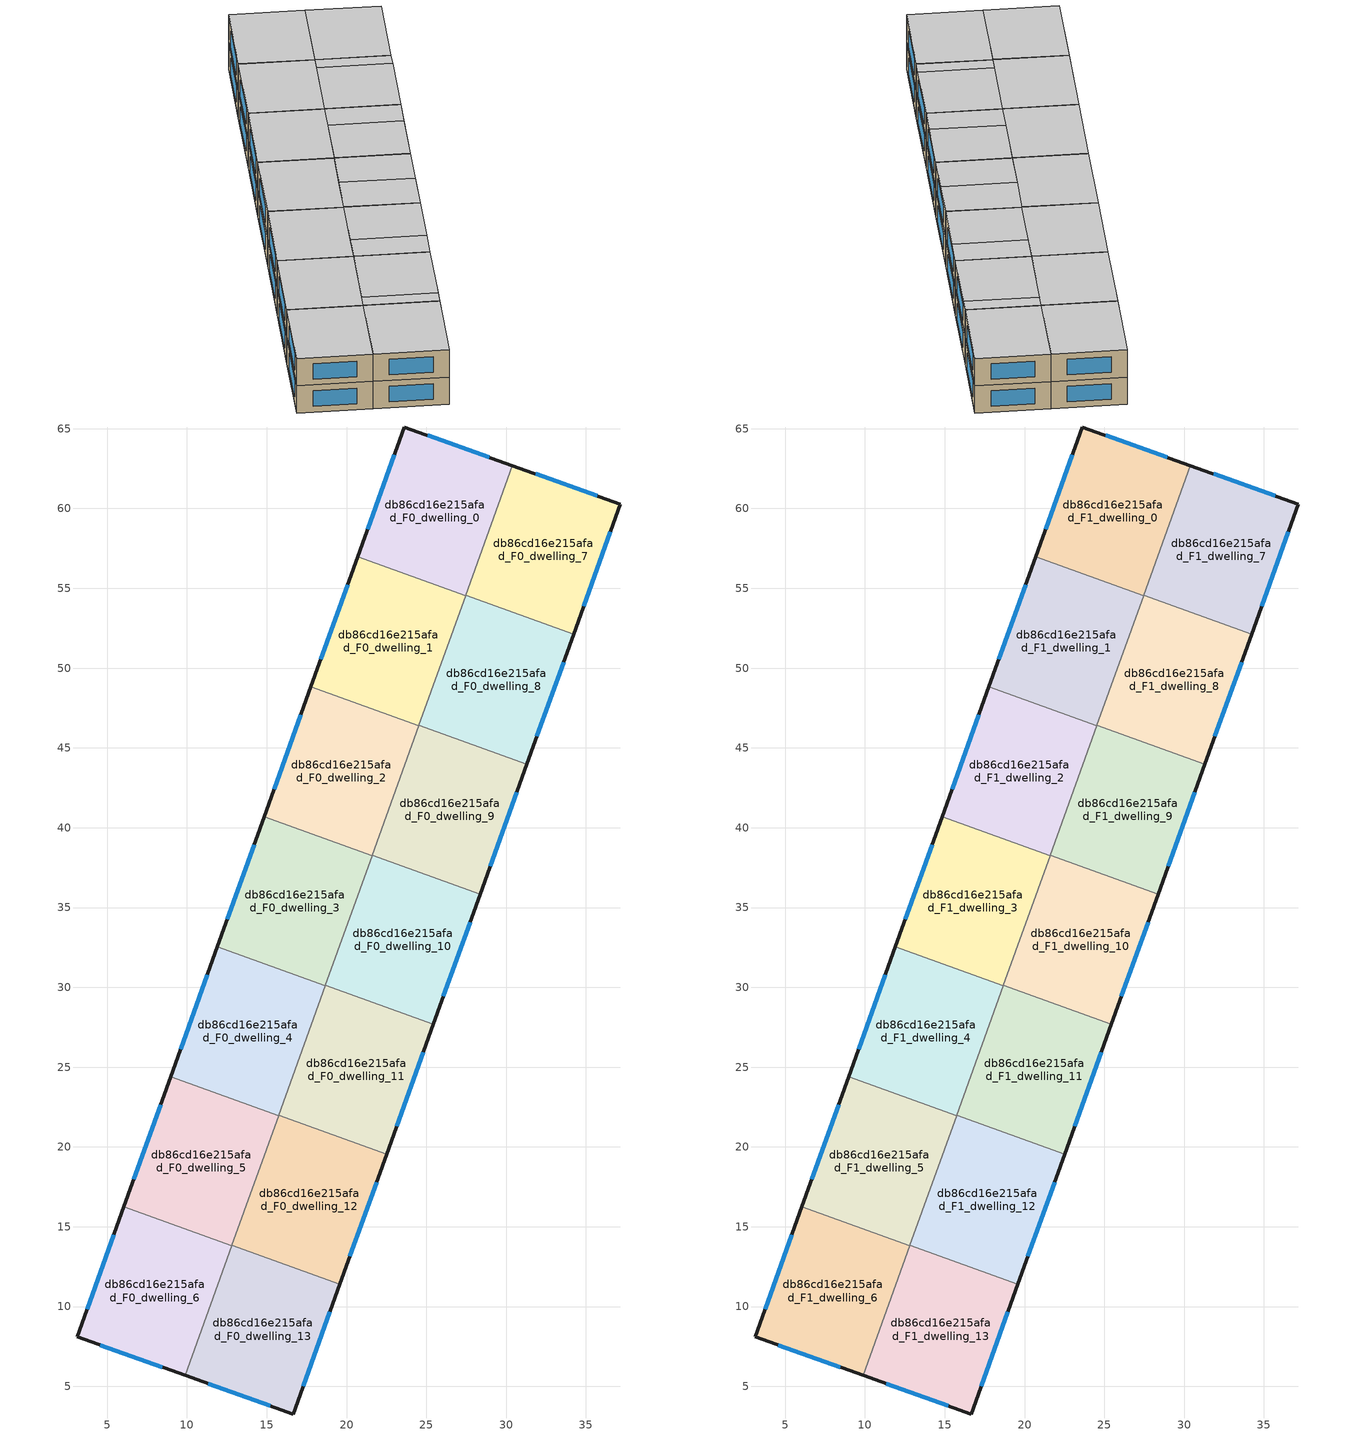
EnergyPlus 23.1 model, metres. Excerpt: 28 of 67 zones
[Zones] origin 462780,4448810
db86cd16e215afad_F0_dwelling_0
 floor ground (EU_floor_Construction): 30.39,62.69 27.46,54.53 20.7,56.96 23.62,65.11 z0
 wall outside (EU_wall_Construction): 30.39,62.69 23.62,65.11 20.7,56.96 z0:3
 wall to db86cd16e215afad_F0_dwelling_1 (EU_wall_Construction): 20.7,56.96 27.46,54.53 z0:3
 wall to db86cd16e215afad_F0_dwelling_7 (EU_wall_Construction): 27.47,54.56 30.39,62.69 z0:3
 wall to db86cd16e215afad_F0_dwelling_8 (EU_wall_Construction): 27.46,54.53 27.47,54.56 z0:3
 window (EU_Window_Construction): 28.94,63.21 25.07,64.59 / 23,63.36 21.32,58.71 z0.64:2.36
db86cd16e215afad_F0_dwelling_1
 floor ground (EU_floor_Construction): 27.46,54.53 24.53,46.39 17.77,48.82 20.7,56.96 z0
 wall outside (EU_wall_Construction): 20.7,56.96 17.77,48.82 z0:3
 wall to db86cd16e215afad_F0_dwelling_2 (EU_wall_Construction): 17.77,48.82 24.53,46.39 z0:3
 wall to db86cd16e215afad_F0_dwelling_8 (EU_wall_Construction): 24.54,46.41 27.46,54.53 z0:3
 wall to db86cd16e215afad_F0_dwelling_9 (EU_wall_Construction): 24.53,46.39 24.54,46.41 z0:3
 window (EU_Window_Construction): 20.07,55.22 18.39,50.56 z0.64:2.36
db86cd16e215afad_F0_dwelling_10
 floor ground (EU_floor_Construction): 28.37,35.84 25.45,27.69 18.68,30.12 21.61,38.27 z0
 wall outside (EU_wall_Construction): 25.45,27.69 28.37,35.84 z0:3
 wall to db86cd16e215afad_F0_dwelling_9 (EU_wall_Construction): 28.37,35.84 21.61,38.27 z0:3
 wall to db86cd16e215afad_F0_dwelling_11 (EU_wall_Construction): 18.68,30.12 25.45,27.69 z0:3
 wall to db86cd16e215afad_F0_dwelling_3 (EU_wall_Construction): 21.6,38.24 18.68,30.12 z0:3
 wall to db86cd16e215afad_F0_dwelling_2 (EU_wall_Construction): 21.61,38.27 21.6,38.24 z0:3
 window (EU_Window_Construction): 26.07,29.44 27.75,34.09 z0.64:2.36
db86cd16e215afad_F0_dwelling_11
 floor ground (EU_floor_Construction): 25.45,27.69 22.52,19.55 15.75,21.98 18.68,30.12 z0
 wall outside (EU_wall_Construction): 22.52,19.55 25.45,27.69 z0:3
 wall to db86cd16e215afad_F0_dwelling_12 (EU_wall_Construction): 15.75,21.98 22.52,19.55 z0:3
 wall to db86cd16e215afad_F0_dwelling_4 (EU_wall_Construction): 18.67,30.1 15.75,21.98 z0:3
 wall to db86cd16e215afad_F0_dwelling_3 (EU_wall_Construction): 18.68,30.12 18.67,30.1 z0:3
 window (EU_Window_Construction): 23.14,21.29 24.82,25.95 z0.64:2.36
db86cd16e215afad_F0_dwelling_12
 floor ground (EU_floor_Construction): 22.52,19.55 19.59,11.41 12.83,13.84 15.75,21.98 z0
 wall outside (EU_wall_Construction): 19.59,11.41 22.52,19.55 z0:3
 wall to db86cd16e215afad_F0_dwelling_13 (EU_wall_Construction): 12.83,13.84 19.59,11.41 z0:3
 wall to db86cd16e215afad_F0_dwelling_5 (EU_wall_Construction): 15.74,21.96 12.83,13.84 z0:3
 wall to db86cd16e215afad_F0_dwelling_4 (EU_wall_Construction): 15.75,21.98 15.74,21.96 z0:3
 window (EU_Window_Construction): 20.22,13.15 21.89,17.8 z0.64:2.36
db86cd16e215afad_F0_dwelling_13
 floor ground (EU_floor_Construction): 19.59,11.41 16.66,3.27 9.89,5.68 12.83,13.84 z0
 wall outside (EU_wall_Construction): 9.89,5.68 16.66,3.27 19.59,11.41 z0:3
 wall to db86cd16e215afad_F0_dwelling_6 (EU_wall_Construction): 12.82,13.81 9.89,5.68 z0:3
 wall to db86cd16e215afad_F0_dwelling_5 (EU_wall_Construction): 12.83,13.84 12.82,13.81 z0:3
 window (EU_Window_Construction): 17.29,5.01 18.96,9.66 / 11.34,5.17 15.21,3.79 z0.64:2.36
db86cd16e215afad_F0_dwelling_2
 floor ground (EU_floor_Construction): 24.53,46.39 21.6,38.24 14.84,40.67 17.77,48.82 z0
 wall outside (EU_wall_Construction): 17.77,48.82 14.84,40.67 z0:3
 wall to db86cd16e215afad_F0_dwelling_3 (EU_wall_Construction): 14.84,40.67 21.6,38.24 z0:3
 wall to db86cd16e215afad_F0_dwelling_9 (EU_wall_Construction): 21.61,38.27 24.53,46.39 z0:3
 window (EU_Window_Construction): 17.14,47.07 15.46,42.42 z0.64:2.36
db86cd16e215afad_F0_dwelling_3
 floor ground (EU_floor_Construction): 21.6,38.24 18.67,30.1 11.91,32.53 14.84,40.67 z0
 wall outside (EU_wall_Construction): 14.84,40.67 11.91,32.53 z0:3
 wall to db86cd16e215afad_F0_dwelling_4 (EU_wall_Construction): 11.91,32.53 18.67,30.1 z0:3
 window (EU_Window_Construction): 14.21,38.93 12.53,34.28 z0.64:2.36
db86cd16e215afad_F0_dwelling_4
 floor ground (EU_floor_Construction): 18.67,30.1 15.74,21.96 8.98,24.39 11.91,32.53 z0
 wall outside (EU_wall_Construction): 11.91,32.53 8.98,24.39 z0:3
 wall to db86cd16e215afad_F0_dwelling_5 (EU_wall_Construction): 8.98,24.39 15.74,21.96 z0:3
 window (EU_Window_Construction): 11.28,30.79 9.61,26.13 z0.64:2.36
db86cd16e215afad_F0_dwelling_5
 floor ground (EU_floor_Construction): 15.74,21.96 12.82,13.81 6.05,16.25 8.98,24.39 z0
 wall outside (EU_wall_Construction): 8.98,24.39 6.05,16.25 z0:3
 wall to db86cd16e215afad_F0_dwelling_6 (EU_wall_Construction): 6.05,16.25 12.82,13.81 z0:3
 window (EU_Window_Construction): 8.35,22.64 6.68,17.99 z0.64:2.36
db86cd16e215afad_F0_dwelling_6
 floor ground (EU_floor_Construction): 12.82,13.81 9.89,5.68 3.12,8.1 6.05,16.25 z0
 wall outside (EU_wall_Construction): 6.05,16.25 3.12,8.1 9.89,5.68 z0:3
 window (EU_Window_Construction): 4.57,7.58 8.44,6.2 / 5.42,14.5 3.75,9.84 z0.64:2.36
db86cd16e215afad_F0_dwelling_7
 floor ground (EU_floor_Construction): 37.16,60.28 34.23,52.12 27.47,54.56 30.39,62.69 z0
 wall outside (EU_wall_Construction): 34.23,52.12 37.16,60.28 30.39,62.69 z0:3
 wall to db86cd16e215afad_F0_dwelling_8 (EU_wall_Construction): 27.47,54.56 34.23,52.12 z0:3
 window (EU_Window_Construction): 35.71,60.79 31.84,62.17 / 34.86,53.87 36.53,58.53 z0.64:2.36
db86cd16e215afad_F0_dwelling_8
 floor ground (EU_floor_Construction): 34.23,52.12 31.3,43.98 24.54,46.41 27.47,54.56 z0
 wall outside (EU_wall_Construction): 31.3,43.98 34.23,52.12 z0:3
 wall to db86cd16e215afad_F0_dwelling_9 (EU_wall_Construction): 24.54,46.41 31.3,43.98 z0:3
 window (EU_Window_Construction): 31.93,45.72 33.6,50.38 z0.64:2.36
db86cd16e215afad_F0_dwelling_9
 floor ground (EU_floor_Construction): 31.3,43.98 28.37,35.84 21.61,38.27 24.54,46.41 z0
 wall outside (EU_wall_Construction): 28.37,35.84 31.3,43.98 z0:3
 window (EU_Window_Construction): 29,37.58 30.67,42.24 z0.64:2.36
db86cd16e215afad_F1_dwelling_0
 floor to db86cd16e215afad_F0_dwelling_0 (EU_floor_Construction): 30.39,62.69 27.46,54.53 20.7,56.96 23.62,65.11 z3
 wall outside (EU_wall_Construction): 30.39,62.69 23.62,65.11 20.7,56.96 z3:6
 wall to db86cd16e215afad_F1_dwelling_1 (EU_wall_Construction): 20.7,56.96 27.46,54.53 z3:6
 wall to db86cd16e215afad_F1_dwelling_7 (EU_wall_Construction): 27.47,54.56 30.39,62.69 z3:6
 wall to db86cd16e215afad_F1_dwelling_8 (EU_wall_Construction): 27.46,54.53 27.47,54.56 z3:6
 window (EU_Window_Construction): 28.94,63.21 25.07,64.59 / 23,63.36 21.32,58.71 z3.64:5.36
 ceiling to db86cd16e215afad_F2_dwelling_0 (EU_floor_Construction): 27.46,54.53 30.39,62.69 23.62,65.11 20.7,56.96 z6
db86cd16e215afad_F1_dwelling_1
 floor to db86cd16e215afad_F0_dwelling_1 (EU_floor_Construction): 27.46,54.53 24.53,46.39 17.77,48.82 20.7,56.96 z3
 wall outside (EU_wall_Construction): 20.7,56.96 17.77,48.82 z3:6
 wall to db86cd16e215afad_F1_dwelling_2 (EU_wall_Construction): 17.77,48.82 24.53,46.39 z3:6
 wall to db86cd16e215afad_F1_dwelling_8 (EU_wall_Construction): 24.54,46.41 27.46,54.53 z3:6
 wall to db86cd16e215afad_F1_dwelling_9 (EU_wall_Construction): 24.53,46.39 24.54,46.41 z3:6
 window (EU_Window_Construction): 20.07,55.22 18.39,50.56 z3.64:5.36
 ceiling to db86cd16e215afad_F2_dwelling_1 (EU_floor_Construction): 24.53,46.39 27.46,54.53 20.7,56.96 17.77,48.82 z6
db86cd16e215afad_F1_dwelling_10
 floor to db86cd16e215afad_F0_dwelling_10 (EU_floor_Construction): 28.37,35.84 25.45,27.69 18.68,30.12 21.61,38.27 z3
 wall outside (EU_wall_Construction): 25.45,27.69 28.37,35.84 z3:6
 wall to db86cd16e215afad_F1_dwelling_9 (EU_wall_Construction): 28.37,35.84 21.61,38.27 z3:6
 wall to db86cd16e215afad_F1_dwelling_11 (EU_wall_Construction): 18.68,30.12 25.45,27.69 z3:6
 wall to db86cd16e215afad_F1_dwelling_3 (EU_wall_Construction): 21.6,38.24 18.68,30.12 z3:6
 wall to db86cd16e215afad_F1_dwelling_2 (EU_wall_Construction): 21.61,38.27 21.6,38.24 z3:6
 window (EU_Window_Construction): 26.07,29.44 27.75,34.09 z3.64:5.36
 ceiling to db86cd16e215afad_F2_dwelling_10 (EU_floor_Construction): 25.45,27.69 26.91,31.76 20.15,34.2 18.68,30.12 z6
 ceiling to db86cd16e215afad_F2_dwelling_9 (EU_floor_Construction): 26.91,31.76 28.37,35.84 21.61,38.27 20.15,34.2 z6
db86cd16e215afad_F1_dwelling_11
 floor to db86cd16e215afad_F0_dwelling_11 (EU_floor_Construction): 25.45,27.69 22.52,19.55 15.75,21.98 18.68,30.12 z3
 wall outside (EU_wall_Construction): 22.52,19.55 25.45,27.69 z3:6
 wall to db86cd16e215afad_F1_dwelling_12 (EU_wall_Construction): 15.75,21.98 22.52,19.55 z3:6
 wall to db86cd16e215afad_F1_dwelling_4 (EU_wall_Construction): 18.67,30.1 15.75,21.98 z3:6
 wall to db86cd16e215afad_F1_dwelling_3 (EU_wall_Construction): 18.68,30.12 18.67,30.1 z3:6
 window (EU_Window_Construction): 23.14,21.29 24.82,25.95 z3.64:5.36
 ceiling to db86cd16e215afad_F2_dwelling_11 (EU_floor_Construction): 22.52,19.55 23.49,22.26 16.73,24.7 15.75,21.98 z6
 ceiling to db86cd16e215afad_F2_dwelling_10 (EU_floor_Construction): 23.49,22.26 25.45,27.69 18.68,30.12 16.73,24.7 z6
 ceiling adiabatic (EU_roof_Construction): 22.52,19.55 23.49,22.26 16.73,24.7 15.75,21.98 z6
db86cd16e215afad_F1_dwelling_12
 floor to db86cd16e215afad_F0_dwelling_12 (EU_floor_Construction): 22.52,19.55 19.59,11.41 12.83,13.84 15.75,21.98 z3
 wall outside (EU_wall_Construction): 19.59,11.41 22.52,19.55 z3:6
 wall to db86cd16e215afad_F1_dwelling_13 (EU_wall_Construction): 12.83,13.84 19.59,11.41 z3:6
 wall to db86cd16e215afad_F1_dwelling_5 (EU_wall_Construction): 15.74,21.96 12.83,13.84 z3:6
 wall to db86cd16e215afad_F1_dwelling_4 (EU_wall_Construction): 15.75,21.98 15.74,21.96 z3:6
 window (EU_Window_Construction): 20.22,13.15 21.89,17.8 z3.64:5.36
 ceiling to db86cd16e215afad_F2_dwelling_12 (EU_floor_Construction): 19.59,11.41 20.08,12.76 13.31,15.19 12.83,13.84 z6
 ceiling to db86cd16e215afad_F2_dwelling_11 (EU_floor_Construction): 20.08,12.76 22.52,19.55 15.75,21.98 13.31,15.19 z6
db86cd16e215afad_F1_dwelling_13
 floor to db86cd16e215afad_F0_dwelling_13 (EU_floor_Construction): 19.59,11.41 16.66,3.27 9.89,5.68 12.83,13.84 z3
 wall outside (EU_wall_Construction): 9.89,5.68 16.66,3.27 19.59,11.41 z3:6
 wall to db86cd16e215afad_F1_dwelling_6 (EU_wall_Construction): 12.82,13.81 9.89,5.68 z3:6
 wall to db86cd16e215afad_F1_dwelling_5 (EU_wall_Construction): 12.83,13.84 12.82,13.81 z3:6
 window (EU_Window_Construction): 17.29,5.01 18.96,9.66 / 11.34,5.17 15.21,3.79 z3.64:5.36
 ceiling to db86cd16e215afad_F2_dwelling_12 (EU_floor_Construction): 16.66,3.27 19.59,11.41 12.83,13.84 9.89,5.68 z6
db86cd16e215afad_F1_dwelling_2
 floor to db86cd16e215afad_F0_dwelling_2 (EU_floor_Construction): 24.53,46.39 21.6,38.24 14.84,40.67 17.77,48.82 z3
 wall outside (EU_wall_Construction): 17.77,48.82 14.84,40.67 z3:6
 wall to db86cd16e215afad_F1_dwelling_3 (EU_wall_Construction): 14.84,40.67 21.6,38.24 z3:6
 wall to db86cd16e215afad_F1_dwelling_9 (EU_wall_Construction): 21.61,38.27 24.53,46.39 z3:6
 window (EU_Window_Construction): 17.14,47.07 15.46,42.42 z3.64:5.36
 ceiling to db86cd16e215afad_F2_dwelling_2 (EU_floor_Construction): 21.6,38.24 24.53,46.39 17.77,48.82 14.84,40.67 z6
db86cd16e215afad_F1_dwelling_3
 floor to db86cd16e215afad_F0_dwelling_3 (EU_floor_Construction): 21.6,38.24 18.67,30.1 11.91,32.53 14.84,40.67 z3
 wall outside (EU_wall_Construction): 14.84,40.67 11.91,32.53 z3:6
 wall to db86cd16e215afad_F1_dwelling_4 (EU_wall_Construction): 11.91,32.53 18.67,30.1 z3:6
 window (EU_Window_Construction): 14.21,38.93 12.53,34.28 z3.64:5.36
 ceiling to db86cd16e215afad_F2_dwelling_3 (EU_floor_Construction): 18.67,30.1 21.6,38.24 14.84,40.67 11.91,32.53 z6
db86cd16e215afad_F1_dwelling_4
 floor to db86cd16e215afad_F0_dwelling_4 (EU_floor_Construction): 18.67,30.1 15.74,21.96 8.98,24.39 11.91,32.53 z3
 wall outside (EU_wall_Construction): 11.91,32.53 8.98,24.39 z3:6
 wall to db86cd16e215afad_F1_dwelling_5 (EU_wall_Construction): 8.98,24.39 15.74,21.96 z3:6
 window (EU_Window_Construction): 11.28,30.79 9.61,26.13 z3.64:5.36
 ceiling to db86cd16e215afad_F2_dwelling_4 (EU_floor_Construction): 15.74,21.96 18.67,30.1 11.91,32.53 8.98,24.39 z6
db86cd16e215afad_F1_dwelling_5
 floor to db86cd16e215afad_F0_dwelling_5 (EU_floor_Construction): 15.74,21.96 12.82,13.81 6.05,16.25 8.98,24.39 z3
 wall outside (EU_wall_Construction): 8.98,24.39 6.05,16.25 z3:6
 wall to db86cd16e215afad_F1_dwelling_6 (EU_wall_Construction): 6.05,16.25 12.82,13.81 z3:6
 window (EU_Window_Construction): 8.35,22.64 6.68,17.99 z3.64:5.36
 ceiling to db86cd16e215afad_F2_dwelling_5 (EU_floor_Construction): 12.82,13.81 15.74,21.96 8.98,24.39 6.05,16.25 z6
db86cd16e215afad_F1_dwelling_6
 floor to db86cd16e215afad_F0_dwelling_6 (EU_floor_Construction): 12.82,13.81 9.89,5.68 3.12,8.1 6.05,16.25 z3
 wall outside (EU_wall_Construction): 6.05,16.25 3.12,8.1 9.89,5.68 z3:6
 window (EU_Window_Construction): 4.57,7.58 8.44,6.2 / 5.42,14.5 3.75,9.84 z3.64:5.36
 ceiling to db86cd16e215afad_F2_dwelling_6 (EU_floor_Construction): 9.89,5.68 12.82,13.81 6.05,16.25 3.12,8.1 z6
db86cd16e215afad_F1_dwelling_7
 floor to db86cd16e215afad_F0_dwelling_7 (EU_floor_Construction): 37.16,60.28 34.23,52.12 27.47,54.56 30.39,62.69 z3
 wall outside (EU_wall_Construction): 34.23,52.12 37.16,60.28 30.39,62.69 z3:6
 wall to db86cd16e215afad_F1_dwelling_8 (EU_wall_Construction): 27.47,54.56 34.23,52.12 z3:6
 window (EU_Window_Construction): 35.71,60.79 31.84,62.17 / 34.86,53.87 36.53,58.53 z3.64:5.36
 ceiling to db86cd16e215afad_F2_dwelling_7 (EU_floor_Construction): 34.23,52.12 37.16,60.28 30.39,62.69 27.47,54.56 z6
db86cd16e215afad_F1_dwelling_8
 floor to db86cd16e215afad_F0_dwelling_8 (EU_floor_Construction): 34.23,52.12 31.3,43.98 24.54,46.41 27.47,54.56 z3
 wall outside (EU_wall_Construction): 31.3,43.98 34.23,52.12 z3:6
 wall to db86cd16e215afad_F1_dwelling_9 (EU_wall_Construction): 24.54,46.41 31.3,43.98 z3:6
 window (EU_Window_Construction): 31.93,45.72 33.6,50.38 z3.64:5.36
 ceiling to db86cd16e215afad_F2_dwelling_8 (EU_floor_Construction): 31.3,43.98 33.74,50.77 26.98,53.2 24.54,46.41 z6
 ceiling to db86cd16e215afad_F2_dwelling_7 (EU_floor_Construction): 33.74,50.77 34.23,52.12 27.47,54.56 26.98,53.2 z6
db86cd16e215afad_F1_dwelling_9
 floor to db86cd16e215afad_F0_dwelling_9 (EU_floor_Construction): 31.3,43.98 28.37,35.84 21.61,38.27 24.54,46.41 z3
 wall outside (EU_wall_Construction): 28.37,35.84 31.3,43.98 z3:6
 window (EU_Window_Construction): 29,37.58 30.67,42.24 z3.64:5.36
 ceiling to db86cd16e215afad_F2_dwelling_9 (EU_floor_Construction): 28.37,35.84 30.33,41.27 23.56,43.7 21.61,38.27 z6
 ceiling to db86cd16e215afad_F2_dwelling_8 (EU_floor_Construction): 30.33,41.27 31.3,43.98 24.54,46.41 23.56,43.7 z6
[Building]
EU S2 Campaign: North Axis=0; Terrain=City; Solar Distribution=FullExterior
[Site:Location]
Yerevan-Zvartnots.Intl.AP: Latitude=40.15; Longitude=44.383; Time Zone=4; Elevation=854
[SizingPeriod:WeatherFileDays]
AnnualSizingPeriod: Begin Month=1; Begin Day of Month=1; End Month=12; End Day of Month=31; Day of Week for Start Day=Monday; Use Weather File Daylight Saving Period=No; Use Weather File Rain and Snow Indicators=No
[MATERIAL]
EU_InternalMass_Material: Roughness=MediumRough; Thickness=0.1; Conductivity=1; Density=1800; Specific Heat=900; Thermal Absorptance=0.9; Solar Absorptance=0.7; Visible Absorptance=0.7
[MATERIAL:NOMASS] Roughness=MediumRough; Thermal Absorptance=0.9; Solar Absorptance=0.7; Visible Absorptance=0.7
Name | Thermal Resistance
EU_wall_NoMass | 1.05043
EU_roof_NoMass | 1.45357
EU_floor_NoMass | 0.478065
[WINDOWMATERIAL:SIMPLEGLAZINGSYSTEM]
EU_Window_SimpleGlazing: UFactor=2.5566; Solar Heat Gain Coefficient=0.75; Visible Transmittance=0.75
[CONSTRUCTION]
EU_wall_Construction: EU_wall_NoMass
EU_roof_Construction: EU_roof_NoMass
EU_floor_Construction: EU_floor_NoMass
EU_Window_Construction: EU_Window_SimpleGlazing
EU_InternalMass_Construction: EU_InternalMass_Material
[ZONE] Type=1; Multiplier=1; Ceiling Height=autocalculate; Floor Area=autocalculate; Part of Total Floor Area=Yes
Name | Volume
db86cd16e215afad_F0_dwelling_0; db86cd16e215afad_F1_dwelling_0 | 186.656
db86cd16e215afad_F0_dwelling_1; db86cd16e215afad_F1_dwelling_1 | 186.602
db86cd16e215afad_F0_dwelling_10; db86cd16e215afad_F1_dwelling_10 | 186.648
db86cd16e215afad_F0_dwelling_11; db86cd16e215afad_F1_dwelling_11; db86cd16e215afad_F0_dwelling_12; db86cd16e215afad_F1_dwelling_12; db86cd16e215afad_F0_dwelling_8; db86cd16e215afad_F1_dwelling_8; db86cd16e215afad_F0_dwelling_9; db86cd16e215afad_F1_dwelling_9 | 186.615
db86cd16e215afad_F0_dwelling_13; db86cd16e215afad_F1_dwelling_13 | 186.636
db86cd16e215afad_F0_dwelling_2; db86cd16e215afad_F1_dwelling_2 | 186.621
db86cd16e215afad_F0_dwelling_3; db86cd16e215afad_F1_dwelling_3 | 186.622
db86cd16e215afad_F0_dwelling_4; db86cd16e215afad_F1_dwelling_4 | 186.65
db86cd16e215afad_F0_dwelling_5; db86cd16e215afad_F1_dwelling_5 | 186.642
db86cd16e215afad_F0_dwelling_6; db86cd16e215afad_F1_dwelling_6 | 186.649
db86cd16e215afad_F0_dwelling_7; db86cd16e215afad_F1_dwelling_7 | 186.637
[INTERNALMASS] Construction=EU_InternalMass_Construction
Name | Zone or ZoneList | Surface Area
db86cd16e215afad_F0_dwelling_0_EU_InternalMass | db86cd16e215afad_F0_dwelling_0 | 62.2187
db86cd16e215afad_F0_dwelling_1_EU_InternalMass | db86cd16e215afad_F0_dwelling_1 | 62.2008
db86cd16e215afad_F0_dwelling_2_EU_InternalMass | db86cd16e215afad_F0_dwelling_2 | 62.207
db86cd16e215afad_F0_dwelling_3_EU_InternalMass | db86cd16e215afad_F0_dwelling_3 | 62.2074
db86cd16e215afad_F0_dwelling_4_EU_InternalMass | db86cd16e215afad_F0_dwelling_4 | 62.2165
db86cd16e215afad_F0_dwelling_5_EU_InternalMass | db86cd16e215afad_F0_dwelling_5 | 62.214
db86cd16e215afad_F0_dwelling_6_EU_InternalMass | db86cd16e215afad_F0_dwelling_6 | 62.2163
db86cd16e215afad_F0_dwelling_7_EU_InternalMass | db86cd16e215afad_F0_dwelling_7 | 62.2123
db86cd16e215afad_F0_dwelling_8_EU_InternalMass | db86cd16e215afad_F0_dwelling_8 | 62.205
db86cd16e215afad_F0_dwelling_9_EU_InternalMass | db86cd16e215afad_F0_dwelling_9 | 62.205
db86cd16e215afad_F0_dwelling_10_EU_InternalMass | db86cd16e215afad_F0_dwelling_10 | 62.2161
db86cd16e215afad_F0_dwelling_11_EU_InternalMass | db86cd16e215afad_F0_dwelling_11 | 62.205
db86cd16e215afad_F0_dwelling_12_EU_InternalMass | db86cd16e215afad_F0_dwelling_12 | 62.205
db86cd16e215afad_F0_dwelling_13_EU_InternalMass | db86cd16e215afad_F0_dwelling_13 | 62.2122
db86cd16e215afad_F1_dwelling_0_EU_InternalMass | db86cd16e215afad_F1_dwelling_0 | 62.2187
db86cd16e215afad_F1_dwelling_1_EU_InternalMass | db86cd16e215afad_F1_dwelling_1 | 62.2008
db86cd16e215afad_F1_dwelling_2_EU_InternalMass | db86cd16e215afad_F1_dwelling_2 | 62.207
db86cd16e215afad_F1_dwelling_3_EU_InternalMass | db86cd16e215afad_F1_dwelling_3 | 62.2074
db86cd16e215afad_F1_dwelling_4_EU_InternalMass | db86cd16e215afad_F1_dwelling_4 | 62.2165
db86cd16e215afad_F1_dwelling_5_EU_InternalMass | db86cd16e215afad_F1_dwelling_5 | 62.214
db86cd16e215afad_F1_dwelling_6_EU_InternalMass | db86cd16e215afad_F1_dwelling_6 | 62.2163
db86cd16e215afad_F1_dwelling_7_EU_InternalMass | db86cd16e215afad_F1_dwelling_7 | 62.2123
db86cd16e215afad_F1_dwelling_8_EU_InternalMass | db86cd16e215afad_F1_dwelling_8 | 62.205
db86cd16e215afad_F1_dwelling_9_EU_InternalMass | db86cd16e215afad_F1_dwelling_9 | 62.205
db86cd16e215afad_F1_dwelling_10_EU_InternalMass | db86cd16e215afad_F1_dwelling_10 | 62.2161
db86cd16e215afad_F1_dwelling_11_EU_InternalMass | db86cd16e215afad_F1_dwelling_11 | 62.205
db86cd16e215afad_F1_dwelling_12_EU_InternalMass | db86cd16e215afad_F1_dwelling_12 | 62.205
db86cd16e215afad_F1_dwelling_13_EU_InternalMass | db86cd16e215afad_F1_dwelling_13 | 62.2122
[OTHEREQUIPMENT] Fuel Type=Electricity; Design Level Calculation Method=Watts/Area; Power per Zone Floor Area=1; Fraction Latent=0; Fraction Radiant=0; Fraction Lost=0; Carbon Dioxide Generation Rate=0; EndUse Subcategory=EU_Step8_InternalGains
Name | Zone or ZoneList or Space or SpaceList | Schedule
EU_Step8_InternalGain_db86cd16e215afad_F0_dwelling_0_f000 | db86cd16e215afad_F0_dwelling_0 | EU_Step8_GainSchedule_db86cd16e215afad_F0_dwelling_0_f000
EU_Step8_InternalGain_db86cd16e215afad_F0_dwelling_1_f000 | db86cd16e215afad_F0_dwelling_1 | EU_Step8_GainSchedule_db86cd16e215afad_F0_dwelling_1_f000
EU_Step8_InternalGain_db86cd16e215afad_F0_dwelling_2_f000 | db86cd16e215afad_F0_dwelling_2 | EU_Step8_GainSchedule_db86cd16e215afad_F0_dwelling_2_f000
EU_Step8_InternalGain_db86cd16e215afad_F0_dwelling_3_f000 | db86cd16e215afad_F0_dwelling_3 | EU_Step8_GainSchedule_db86cd16e215afad_F0_dwelling_3_f000
EU_Step8_InternalGain_db86cd16e215afad_F0_dwelling_4_f000 | db86cd16e215afad_F0_dwelling_4 | EU_Step8_GainSchedule_db86cd16e215afad_F0_dwelling_4_f000
EU_Step8_InternalGain_db86cd16e215afad_F0_dwelling_5_f000 | db86cd16e215afad_F0_dwelling_5 | EU_Step8_GainSchedule_db86cd16e215afad_F0_dwelling_5_f000
EU_Step8_InternalGain_db86cd16e215afad_F0_dwelling_6_f000 | db86cd16e215afad_F0_dwelling_6 | EU_Step8_GainSchedule_db86cd16e215afad_F0_dwelling_6_f000
EU_Step8_InternalGain_db86cd16e215afad_F0_dwelling_7_f000 | db86cd16e215afad_F0_dwelling_7 | EU_Step8_GainSchedule_db86cd16e215afad_F0_dwelling_7_f000
EU_Step8_InternalGain_db86cd16e215afad_F0_dwelling_8_f000 | db86cd16e215afad_F0_dwelling_8 | EU_Step8_GainSchedule_db86cd16e215afad_F0_dwelling_8_f000
EU_Step8_InternalGain_db86cd16e215afad_F0_dwelling_9_f000 | db86cd16e215afad_F0_dwelling_9 | EU_Step8_GainSchedule_db86cd16e215afad_F0_dwelling_9_f000
EU_Step8_InternalGain_db86cd16e215afad_F0_dwelling_10_f000 | db86cd16e215afad_F0_dwelling_10 | EU_Step8_GainSchedule_db86cd16e215afad_F0_dwelling_10_f000
EU_Step8_InternalGain_db86cd16e215afad_F0_dwelling_11_f000 | db86cd16e215afad_F0_dwelling_11 | EU_Step8_GainSchedule_db86cd16e215afad_F0_dwelling_11_f000
EU_Step8_InternalGain_db86cd16e215afad_F0_dwelling_12_f000 | db86cd16e215afad_F0_dwelling_12 | EU_Step8_GainSchedule_db86cd16e215afad_F0_dwelling_12_f000
EU_Step8_InternalGain_db86cd16e215afad_F0_dwelling_13_f000 | db86cd16e215afad_F0_dwelling_13 | EU_Step8_GainSchedule_db86cd16e215afad_F0_dwelling_13_f000
EU_Step8_InternalGain_db86cd16e215afad_F1_dwelling_0_f000 | db86cd16e215afad_F1_dwelling_0 | EU_Step8_GainSchedule_db86cd16e215afad_F1_dwelling_0_f000
EU_Step8_InternalGain_db86cd16e215afad_F1_dwelling_1_f000 | db86cd16e215afad_F1_dwelling_1 | EU_Step8_GainSchedule_db86cd16e215afad_F1_dwelling_1_f000
EU_Step8_InternalGain_db86cd16e215afad_F1_dwelling_2_f000 | db86cd16e215afad_F1_dwelling_2 | EU_Step8_GainSchedule_db86cd16e215afad_F1_dwelling_2_f000
EU_Step8_InternalGain_db86cd16e215afad_F1_dwelling_3_f000 | db86cd16e215afad_F1_dwelling_3 | EU_Step8_GainSchedule_db86cd16e215afad_F1_dwelling_3_f000
EU_Step8_InternalGain_db86cd16e215afad_F1_dwelling_4_f000 | db86cd16e215afad_F1_dwelling_4 | EU_Step8_GainSchedule_db86cd16e215afad_F1_dwelling_4_f000
EU_Step8_InternalGain_db86cd16e215afad_F1_dwelling_5_f000 | db86cd16e215afad_F1_dwelling_5 | EU_Step8_GainSchedule_db86cd16e215afad_F1_dwelling_5_f000
EU_Step8_InternalGain_db86cd16e215afad_F1_dwelling_6_f000 | db86cd16e215afad_F1_dwelling_6 | EU_Step8_GainSchedule_db86cd16e215afad_F1_dwelling_6_f000
EU_Step8_InternalGain_db86cd16e215afad_F1_dwelling_7_f000 | db86cd16e215afad_F1_dwelling_7 | EU_Step8_GainSchedule_db86cd16e215afad_F1_dwelling_7_f000
EU_Step8_InternalGain_db86cd16e215afad_F1_dwelling_8_f000 | db86cd16e215afad_F1_dwelling_8 | EU_Step8_GainSchedule_db86cd16e215afad_F1_dwelling_8_f000
EU_Step8_InternalGain_db86cd16e215afad_F1_dwelling_9_f000 | db86cd16e215afad_F1_dwelling_9 | EU_Step8_GainSchedule_db86cd16e215afad_F1_dwelling_9_f000
EU_Step8_InternalGain_db86cd16e215afad_F1_dwelling_10_f000 | db86cd16e215afad_F1_dwelling_10 | EU_Step8_GainSchedule_db86cd16e215afad_F1_dwelling_10_f000
EU_Step8_InternalGain_db86cd16e215afad_F1_dwelling_11_f000 | db86cd16e215afad_F1_dwelling_11 | EU_Step8_GainSchedule_db86cd16e215afad_F1_dwelling_11_f000
EU_Step8_InternalGain_db86cd16e215afad_F1_dwelling_12_f000 | db86cd16e215afad_F1_dwelling_12 | EU_Step8_GainSchedule_db86cd16e215afad_F1_dwelling_12_f000
EU_Step8_InternalGain_db86cd16e215afad_F1_dwelling_13_f000 | db86cd16e215afad_F1_dwelling_13 | EU_Step8_GainSchedule_db86cd16e215afad_F1_dwelling_13_f000
[ZONEVENTILATION:DESIGNFLOWRATE] Schedule=EU_AlwaysOn; Design Flow Rate Calculation Method=AirChanges/Hour; Air Changes per Hour=0.557805; Ventilation Type=Natural; Fan Pressure Rise=0; Fan Total Efficiency=1; Constant Term Coefficient=1; Temperature Term Coefficient=0; Velocity Term Coefficient=0; Velocity Squared Term Coefficient=0; Minimum Indoor Temperature=-100; Maximum Indoor Temperature=100; Delta Temperature=-100; Minimum Outdoor Temperature=-100; Maximum Outdoor Temperature=100; Maximum Wind Speed=40
Name | Zone or ZoneList or Space or SpaceList
EU_ConstantAir_db86cd16e215afad_F0_dwelling_0 | db86cd16e215afad_F0_dwelling_0
EU_ConstantAir_db86cd16e215afad_F0_dwelling_1 | db86cd16e215afad_F0_dwelling_1
EU_ConstantAir_db86cd16e215afad_F0_dwelling_2 | db86cd16e215afad_F0_dwelling_2
EU_ConstantAir_db86cd16e215afad_F0_dwelling_3 | db86cd16e215afad_F0_dwelling_3
EU_ConstantAir_db86cd16e215afad_F0_dwelling_4 | db86cd16e215afad_F0_dwelling_4
EU_ConstantAir_db86cd16e215afad_F0_dwelling_5 | db86cd16e215afad_F0_dwelling_5
EU_ConstantAir_db86cd16e215afad_F0_dwelling_6 | db86cd16e215afad_F0_dwelling_6
EU_ConstantAir_db86cd16e215afad_F0_dwelling_7 | db86cd16e215afad_F0_dwelling_7
EU_ConstantAir_db86cd16e215afad_F0_dwelling_8 | db86cd16e215afad_F0_dwelling_8
EU_ConstantAir_db86cd16e215afad_F0_dwelling_9 | db86cd16e215afad_F0_dwelling_9
EU_ConstantAir_db86cd16e215afad_F0_dwelling_10 | db86cd16e215afad_F0_dwelling_10
EU_ConstantAir_db86cd16e215afad_F0_dwelling_11 | db86cd16e215afad_F0_dwelling_11
EU_ConstantAir_db86cd16e215afad_F0_dwelling_12 | db86cd16e215afad_F0_dwelling_12
EU_ConstantAir_db86cd16e215afad_F0_dwelling_13 | db86cd16e215afad_F0_dwelling_13
EU_ConstantAir_db86cd16e215afad_F1_dwelling_0 | db86cd16e215afad_F1_dwelling_0
EU_ConstantAir_db86cd16e215afad_F1_dwelling_1 | db86cd16e215afad_F1_dwelling_1
EU_ConstantAir_db86cd16e215afad_F1_dwelling_2 | db86cd16e215afad_F1_dwelling_2
EU_ConstantAir_db86cd16e215afad_F1_dwelling_3 | db86cd16e215afad_F1_dwelling_3
EU_ConstantAir_db86cd16e215afad_F1_dwelling_4 | db86cd16e215afad_F1_dwelling_4
EU_ConstantAir_db86cd16e215afad_F1_dwelling_5 | db86cd16e215afad_F1_dwelling_5
EU_ConstantAir_db86cd16e215afad_F1_dwelling_6 | db86cd16e215afad_F1_dwelling_6
EU_ConstantAir_db86cd16e215afad_F1_dwelling_7 | db86cd16e215afad_F1_dwelling_7
EU_ConstantAir_db86cd16e215afad_F1_dwelling_8 | db86cd16e215afad_F1_dwelling_8
EU_ConstantAir_db86cd16e215afad_F1_dwelling_9 | db86cd16e215afad_F1_dwelling_9
EU_ConstantAir_db86cd16e215afad_F1_dwelling_10 | db86cd16e215afad_F1_dwelling_10
EU_ConstantAir_db86cd16e215afad_F1_dwelling_11 | db86cd16e215afad_F1_dwelling_11
EU_ConstantAir_db86cd16e215afad_F1_dwelling_12 | db86cd16e215afad_F1_dwelling_12
EU_ConstantAir_db86cd16e215afad_F1_dwelling_13 | db86cd16e215afad_F1_dwelling_13
[HVACTEMPLATE:THERMOSTAT] Constant Heating Setpoint=20; Constant Cooling Setpoint=50
EU_HeatOnly_db86cd16e215afad_F0_dwelling_0; EU_HeatOnly_db86cd16e215afad_F0_dwelling_1; EU_HeatOnly_db86cd16e215afad_F0_dwelling_2; EU_HeatOnly_db86cd16e215afad_F0_dwelling_3; EU_HeatOnly_db86cd16e215afad_F0_dwelling_4; EU_HeatOnly_db86cd16e215afad_F0_dwelling_5; EU_HeatOnly_db86cd16e215afad_F0_dwelling_6; EU_HeatOnly_db86cd16e215afad_F0_dwelling_7; EU_HeatOnly_db86cd16e215afad_F0_dwelling_8; EU_HeatOnly_db86cd16e215afad_F0_dwelling_9; EU_HeatOnly_db86cd16e215afad_F0_dwelling_10; EU_HeatOnly_db86cd16e215afad_F0_dwelling_11; EU_HeatOnly_db86cd16e215afad_F0_dwelling_12; EU_HeatOnly_db86cd16e215afad_F0_dwelling_13; EU_HeatOnly_db86cd16e215afad_F1_dwelling_0; EU_HeatOnly_db86cd16e215afad_F1_dwelling_1; EU_HeatOnly_db86cd16e215afad_F1_dwelling_2; EU_HeatOnly_db86cd16e215afad_F1_dwelling_3; EU_HeatOnly_db86cd16e215afad_F1_dwelling_4; EU_HeatOnly_db86cd16e215afad_F1_dwelling_5; EU_HeatOnly_db86cd16e215afad_F1_dwelling_6; EU_HeatOnly_db86cd16e215afad_F1_dwelling_7; EU_HeatOnly_db86cd16e215afad_F1_dwelling_8; EU_HeatOnly_db86cd16e215afad_F1_dwelling_9; EU_HeatOnly_db86cd16e215afad_F1_dwelling_10; EU_HeatOnly_db86cd16e215afad_F1_dwelling_11; EU_HeatOnly_db86cd16e215afad_F1_dwelling_12; EU_HeatOnly_db86cd16e215afad_F1_dwelling_13; EU_HeatOnly_db86cd16e215afad_F2_dwelling_0; EU_HeatOnly_db86cd16e215afad_F2_dwelling_1; EU_HeatOnly_db86cd16e215afad_F2_dwelling_2; EU_HeatOnly_db86cd16e215afad_F2_dwelling_3; EU_HeatOnly_db86cd16e215afad_F2_dwelling_4; EU_HeatOnly_db86cd16e215afad_F2_dwelling_5; EU_HeatOnly_db86cd16e215afad_F2_dwelling_6; EU_HeatOnly_db86cd16e215afad_F2_dwelling_7; EU_HeatOnly_db86cd16e215afad_F2_dwelling_8; EU_HeatOnly_db86cd16e215afad_F2_dwelling_9; EU_HeatOnly_db86cd16e215afad_F2_dwelling_10; EU_HeatOnly_db86cd16e215afad_F2_dwelling_11; EU_HeatOnly_db86cd16e215afad_F2_dwelling_12; EU_HeatOnly_db86cd16e215afad_F3_dwelling_0; EU_HeatOnly_db86cd16e215afad_F3_dwelling_1; EU_HeatOnly_db86cd16e215afad_F3_dwelling_2; EU_HeatOnly_db86cd16e215afad_F3_dwelling_3; EU_HeatOnly_db86cd16e215afad_F3_dwelling_4; EU_HeatOnly_db86cd16e215afad_F3_dwelling_5; EU_HeatOnly_db86cd16e215afad_F3_dwelling_6; EU_HeatOnly_db86cd16e215afad_F3_dwelling_7; EU_HeatOnly_db86cd16e215afad_F3_dwelling_8; EU_HeatOnly_db86cd16e215afad_F3_dwelling_9; EU_HeatOnly_db86cd16e215afad_F3_dwelling_10; EU_HeatOnly_db86cd16e215afad_F3_dwelling_11; EU_HeatOnly_db86cd16e215afad_F3_dwelling_12; EU_HeatOnly_db86cd16e215afad_F4_dwelling_0; EU_HeatOnly_db86cd16e215afad_F4_dwelling_1; EU_HeatOnly_db86cd16e215afad_F4_dwelling_2; EU_HeatOnly_db86cd16e215afad_F4_dwelling_3; EU_HeatOnly_db86cd16e215afad_F4_dwelling_4; EU_HeatOnly_db86cd16e215afad_F4_dwelling_5; EU_HeatOnly_db86cd16e215afad_F4_dwelling_6; EU_HeatOnly_db86cd16e215afad_F4_dwelling_7; EU_HeatOnly_db86cd16e215afad_F4_dwelling_8; EU_HeatOnly_db86cd16e215afad_F4_dwelling_9; EU_HeatOnly_db86cd16e215afad_F4_dwelling_10; EU_HeatOnly_db86cd16e215afad_F4_dwelling_11; EU_HeatOnly_db86cd16e215afad_F4_dwelling_12
[HVACTEMPLATE:ZONE:IDEALLOADSAIRSYSTEM] System Availability Schedule=EU_AlwaysOn; Maximum Heating Supply Air Temperature=50; Minimum Cooling Supply Air Temperature=13; Maximum Heating Supply Air Humidity Ratio=0.0156; Minimum Cooling Supply Air Humidity Ratio=0.0077; Heating Limit=NoLimit; Cooling Limit=NoLimit; Heating Availability Schedule=EU_AlwaysOn; Cooling Availability Schedule=EU_CoolingOff; Dehumidification Control Type=ConstantSensibleHeatRatio; Cooling Sensible Heat Ratio=0.7; Dehumidification Setpoint=60; Humidification Control Type=None; Humidification Setpoint=30; Outdoor Air Method=None; Outdoor Air Flow Rate per Person=0.00944; Outdoor Air Flow Rate per Zone Floor Area=0; Outdoor Air Flow Rate per Zone=0; Demand Controlled Ventilation Type=None; Outdoor Air Economizer Type=NoEconomizer; Heat Recovery Type=None; Sensible Heat Recovery Effectiveness=0.7; Latent Heat Recovery Effectiveness=0.65
Name | Template Thermostat
db86cd16e215afad_F0_dwelling_0 | EU_HeatOnly_db86cd16e215afad_F0_dwelling_0
db86cd16e215afad_F0_dwelling_1 | EU_HeatOnly_db86cd16e215afad_F0_dwelling_1
db86cd16e215afad_F0_dwelling_2 | EU_HeatOnly_db86cd16e215afad_F0_dwelling_2
db86cd16e215afad_F0_dwelling_3 | EU_HeatOnly_db86cd16e215afad_F0_dwelling_3
db86cd16e215afad_F0_dwelling_4 | EU_HeatOnly_db86cd16e215afad_F0_dwelling_4
db86cd16e215afad_F0_dwelling_5 | EU_HeatOnly_db86cd16e215afad_F0_dwelling_5
db86cd16e215afad_F0_dwelling_6 | EU_HeatOnly_db86cd16e215afad_F0_dwelling_6
db86cd16e215afad_F0_dwelling_7 | EU_HeatOnly_db86cd16e215afad_F0_dwelling_7
db86cd16e215afad_F0_dwelling_8 | EU_HeatOnly_db86cd16e215afad_F0_dwelling_8
db86cd16e215afad_F0_dwelling_9 | EU_HeatOnly_db86cd16e215afad_F0_dwelling_9
db86cd16e215afad_F0_dwelling_10 | EU_HeatOnly_db86cd16e215afad_F0_dwelling_10
db86cd16e215afad_F0_dwelling_11 | EU_HeatOnly_db86cd16e215afad_F0_dwelling_11
db86cd16e215afad_F0_dwelling_12 | EU_HeatOnly_db86cd16e215afad_F0_dwelling_12
db86cd16e215afad_F0_dwelling_13 | EU_HeatOnly_db86cd16e215afad_F0_dwelling_13
db86cd16e215afad_F1_dwelling_0 | EU_HeatOnly_db86cd16e215afad_F1_dwelling_0
db86cd16e215afad_F1_dwelling_1 | EU_HeatOnly_db86cd16e215afad_F1_dwelling_1
db86cd16e215afad_F1_dwelling_2 | EU_HeatOnly_db86cd16e215afad_F1_dwelling_2
db86cd16e215afad_F1_dwelling_3 | EU_HeatOnly_db86cd16e215afad_F1_dwelling_3
db86cd16e215afad_F1_dwelling_4 | EU_HeatOnly_db86cd16e215afad_F1_dwelling_4
db86cd16e215afad_F1_dwelling_5 | EU_HeatOnly_db86cd16e215afad_F1_dwelling_5
db86cd16e215afad_F1_dwelling_6 | EU_HeatOnly_db86cd16e215afad_F1_dwelling_6
db86cd16e215afad_F1_dwelling_7 | EU_HeatOnly_db86cd16e215afad_F1_dwelling_7
db86cd16e215afad_F1_dwelling_8 | EU_HeatOnly_db86cd16e215afad_F1_dwelling_8
db86cd16e215afad_F1_dwelling_9 | EU_HeatOnly_db86cd16e215afad_F1_dwelling_9
db86cd16e215afad_F1_dwelling_10 | EU_HeatOnly_db86cd16e215afad_F1_dwelling_10
db86cd16e215afad_F1_dwelling_11 | EU_HeatOnly_db86cd16e215afad_F1_dwelling_11
db86cd16e215afad_F1_dwelling_12 | EU_HeatOnly_db86cd16e215afad_F1_dwelling_12
db86cd16e215afad_F1_dwelling_13 | EU_HeatOnly_db86cd16e215afad_F1_dwelling_13
[SIZING:ZONE] Zone Cooling Design Supply Air Temperature Input Method=SupplyAirTemperature; Zone Cooling Design Supply Air Temperature=13; Zone Heating Design Supply Air Temperature Input Method=SupplyAirTemperature; Zone Heating Design Supply Air Temperature=50; Zone Cooling Design Supply Air Humidity Ratio=0.008; Zone Heating Design Supply Air Humidity Ratio=0.008; Cooling Design Air Flow Method=DesignDay; Cooling Design Air Flow Rate=0; Cooling Minimum Air Flow per Zone Floor Area=0.000762; Cooling Minimum Air Flow=0; Cooling Minimum Air Flow Fraction=0.2; Heating Design Air Flow Method=DesignDay; Heating Design Air Flow Rate=0; Heating Maximum Air Flow per Zone Floor Area=0.002032; Heating Maximum Air Flow=0.141576; Heating Maximum Air Flow Fraction=0.3; Account for Dedicated Outdoor Air System=No; Dedicated Outdoor Air System Control Strategy=NeutralSupplyAir; Dedicated Outdoor Air Low Setpoint Temperature for Design=autosize; Dedicated Outdoor Air High Setpoint Temperature for Design=autosize; Zone Load Sizing Method=Sensible Load Only No Latent Load; Zone Latent Cooling Design Supply Air Humidity Ratio Input Method=HumidityRatioDifference; Zone Cooling Design Supply Air Humidity Ratio Difference=0.005; Zone Latent Heating Design Supply Air Humidity Ratio Input Method=HumidityRatioDifference; Zone Humidification Design Supply Air Humidity Ratio Difference=0.005
db86cd16e215afad_F0_dwelling_0; db86cd16e215afad_F0_dwelling_1; db86cd16e215afad_F0_dwelling_2; db86cd16e215afad_F0_dwelling_3; db86cd16e215afad_F0_dwelling_4; db86cd16e215afad_F0_dwelling_5; db86cd16e215afad_F0_dwelling_6; db86cd16e215afad_F0_dwelling_7; db86cd16e215afad_F0_dwelling_8; db86cd16e215afad_F0_dwelling_9; db86cd16e215afad_F0_dwelling_10; db86cd16e215afad_F0_dwelling_11; db86cd16e215afad_F0_dwelling_12; db86cd16e215afad_F0_dwelling_13; db86cd16e215afad_F1_dwelling_0; db86cd16e215afad_F1_dwelling_1; db86cd16e215afad_F1_dwelling_2; db86cd16e215afad_F1_dwelling_3; db86cd16e215afad_F1_dwelling_4; db86cd16e215afad_F1_dwelling_5; db86cd16e215afad_F1_dwelling_6; db86cd16e215afad_F1_dwelling_7; db86cd16e215afad_F1_dwelling_8; db86cd16e215afad_F1_dwelling_9; db86cd16e215afad_F1_dwelling_10; db86cd16e215afad_F1_dwelling_11; db86cd16e215afad_F1_dwelling_12; db86cd16e215afad_F1_dwelling_13
[SCHEDULE:CONSTANT]
Name | Hourly Value
EU_AlwaysOn | 1
EU_CoolingOff | 0
[SCHEDULE:FILE] Column Number=1; Rows to Skip at Top=0; Number of Hours of Data=8760; Column Separator=Comma; Interpolate to Timestep=No; Minutes per Item=60; Adjust Schedule for Daylight Savings=Yes
Name | File
EU_Step8_GainSchedule_db86cd16e215afad_F0_dwelling_0_f000 | ../../schedules/db86cd16e215afad/db86cd16e215afad_F0_dwelling_0_f000_gain.csv
EU_Step8_GainSchedule_db86cd16e215afad_F0_dwelling_1_f000 | ../../schedules/db86cd16e215afad/db86cd16e215afad_F0_dwelling_1_f000_gain.csv
EU_Step8_GainSchedule_db86cd16e215afad_F0_dwelling_2_f000 | ../../schedules/db86cd16e215afad/db86cd16e215afad_F0_dwelling_2_f000_gain.csv
EU_Step8_GainSchedule_db86cd16e215afad_F0_dwelling_3_f000 | ../../schedules/db86cd16e215afad/db86cd16e215afad_F0_dwelling_3_f000_gain.csv
EU_Step8_GainSchedule_db86cd16e215afad_F0_dwelling_4_f000 | ../../schedules/db86cd16e215afad/db86cd16e215afad_F0_dwelling_4_f000_gain.csv
EU_Step8_GainSchedule_db86cd16e215afad_F0_dwelling_5_f000 | ../../schedules/db86cd16e215afad/db86cd16e215afad_F0_dwelling_5_f000_gain.csv
EU_Step8_GainSchedule_db86cd16e215afad_F0_dwelling_6_f000 | ../../schedules/db86cd16e215afad/db86cd16e215afad_F0_dwelling_6_f000_gain.csv
EU_Step8_GainSchedule_db86cd16e215afad_F0_dwelling_7_f000 | ../../schedules/db86cd16e215afad/db86cd16e215afad_F0_dwelling_7_f000_gain.csv
EU_Step8_GainSchedule_db86cd16e215afad_F0_dwelling_8_f000 | ../../schedules/db86cd16e215afad/db86cd16e215afad_F0_dwelling_8_f000_gain.csv
EU_Step8_GainSchedule_db86cd16e215afad_F0_dwelling_9_f000 | ../../schedules/db86cd16e215afad/db86cd16e215afad_F0_dwelling_9_f000_gain.csv
EU_Step8_GainSchedule_db86cd16e215afad_F0_dwelling_10_f000 | ../../schedules/db86cd16e215afad/db86cd16e215afad_F0_dwelling_10_f000_gain.csv
EU_Step8_GainSchedule_db86cd16e215afad_F0_dwelling_11_f000 | ../../schedules/db86cd16e215afad/db86cd16e215afad_F0_dwelling_11_f000_gain.csv
EU_Step8_GainSchedule_db86cd16e215afad_F0_dwelling_12_f000 | ../../schedules/db86cd16e215afad/db86cd16e215afad_F0_dwelling_12_f000_gain.csv
EU_Step8_GainSchedule_db86cd16e215afad_F0_dwelling_13_f000 | ../../schedules/db86cd16e215afad/db86cd16e215afad_F0_dwelling_13_f000_gain.csv
EU_Step8_GainSchedule_db86cd16e215afad_F1_dwelling_0_f000 | ../../schedules/db86cd16e215afad/db86cd16e215afad_F1_dwelling_0_f000_gain.csv
EU_Step8_GainSchedule_db86cd16e215afad_F1_dwelling_1_f000 | ../../schedules/db86cd16e215afad/db86cd16e215afad_F1_dwelling_1_f000_gain.csv
EU_Step8_GainSchedule_db86cd16e215afad_F1_dwelling_2_f000 | ../../schedules/db86cd16e215afad/db86cd16e215afad_F1_dwelling_2_f000_gain.csv
EU_Step8_GainSchedule_db86cd16e215afad_F1_dwelling_3_f000 | ../../schedules/db86cd16e215afad/db86cd16e215afad_F1_dwelling_3_f000_gain.csv
EU_Step8_GainSchedule_db86cd16e215afad_F1_dwelling_4_f000 | ../../schedules/db86cd16e215afad/db86cd16e215afad_F1_dwelling_4_f000_gain.csv
EU_Step8_GainSchedule_db86cd16e215afad_F1_dwelling_5_f000 | ../../schedules/db86cd16e215afad/db86cd16e215afad_F1_dwelling_5_f000_gain.csv
EU_Step8_GainSchedule_db86cd16e215afad_F1_dwelling_6_f000 | ../../schedules/db86cd16e215afad/db86cd16e215afad_F1_dwelling_6_f000_gain.csv
EU_Step8_GainSchedule_db86cd16e215afad_F1_dwelling_7_f000 | ../../schedules/db86cd16e215afad/db86cd16e215afad_F1_dwelling_7_f000_gain.csv
EU_Step8_GainSchedule_db86cd16e215afad_F1_dwelling_8_f000 | ../../schedules/db86cd16e215afad/db86cd16e215afad_F1_dwelling_8_f000_gain.csv
EU_Step8_GainSchedule_db86cd16e215afad_F1_dwelling_9_f000 | ../../schedules/db86cd16e215afad/db86cd16e215afad_F1_dwelling_9_f000_gain.csv
EU_Step8_GainSchedule_db86cd16e215afad_F1_dwelling_10_f000 | ../../schedules/db86cd16e215afad/db86cd16e215afad_F1_dwelling_10_f000_gain.csv
EU_Step8_GainSchedule_db86cd16e215afad_F1_dwelling_11_f000 | ../../schedules/db86cd16e215afad/db86cd16e215afad_F1_dwelling_11_f000_gain.csv
EU_Step8_GainSchedule_db86cd16e215afad_F1_dwelling_12_f000 | ../../schedules/db86cd16e215afad/db86cd16e215afad_F1_dwelling_12_f000_gain.csv
EU_Step8_GainSchedule_db86cd16e215afad_F1_dwelling_13_f000 | ../../schedules/db86cd16e215afad/db86cd16e215afad_F1_dwelling_13_f000_gain.csv
